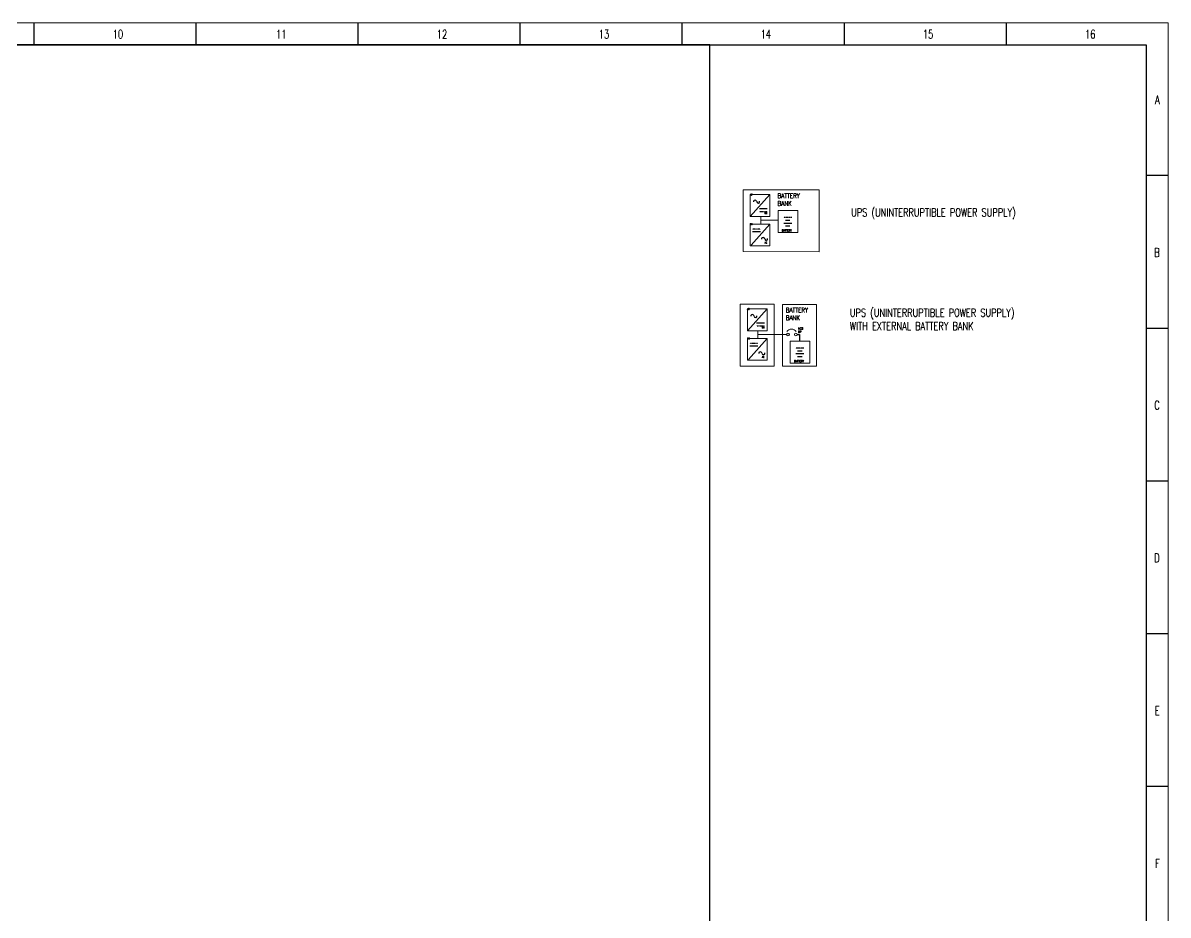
# Model space of a CAD drawing. Header units: millimetres. Extents: x 9457918 to 13593166, y 4220846 to 4815071.
# Drawn here: x 11079017 to 11450264, y 4525796 to 4815071 of the extents above; entities that cross this region are included whole.
import ezdxf

# ---------------------------------------------------------------- set-up
doc = ezdxf.new("R2010")
doc.units = ezdxf.units.MM
doc.linetypes.add('HIDDEN2', pattern=[0.1875, 0.125, -0.0625])
for name, color, linetype in [('BORDER', 7, 'Continuous'), ('FREE-TEXT', 7, 'Continuous'), ('TEG BORDER', 7, 'Continuous')]:
    doc.layers.add(name, color=color, linetype=linetype)
doc.styles.get("Standard").update_dxf_attribs({"font": 'romanc.SHX', "width": 0.75, "bigfont": 'hztxt.shx'})
doc.styles.add('TEG BORDER', font='txt_qlt.shx', dxfattribs={"width": 0.7, "bigfont": 'hztxt.shx'})

# ---------------------------------------------------------------- blocks, each defined once
blk = doc.blocks.new('TEG BORDER A2')
for p, q in [((334.12, 420), (334.12, 415)), ((371.25, 420), (371.25, 415)), ((408.37, 420), (408.37, 415)), ((445.5, 420), (445.5, 415)), ((482.62, 420), (482.62, 415)), ((519.75, 420), (519.75, 415)), ((556.87, 420), (556.87, 415)), ((594, 385), (589, 385)), ((594, 350), (589, 350)), ((594, 315), (589, 315)), ((594, 280), (589, 280)), ((594, 245), (589, 245))]:
    blk.add_line(p, q)
at = {"linetype": 'Continuous'}
blk.add_line((489, 415), (5, 415), dxfattribs=at)
at = {"color": 5, "lineweight": 15}
blk.add_lwpolyline([(0, 420), (594, 420), (594, 0), (0, 0)], close=True, dxfattribs=at)
blk.add_lwpolyline([(5, 415), (589, 415), (589, 5), (5, 5)], close=True)
at = {"layer": 'TEG BORDER'}
blk.add_line((489, 116), (489, 415), dxfattribs=at)
at = {"char_height": 2, "width": 2, "style": 'TEG BORDER'}
for s, insert, attachment_point in [('\\pi2.2204e-016;10', (352.17, 418.41), 1), ('\\pi0.3;11', (389.3, 418.41), 1), ('\\pi2.2204e-016;12', (426.42, 418.41), 1), ('\\pi2.2204e-016;13', (463.55, 418.41), 1), ('\\pi-0.033333;14', (500.67, 418.41), 1), ('\\pi2.2204e-016;15', (537.8, 418.41), 1), ('\\pi0.033333;16', (574.92, 418.41), 1), ('A', (592.09, 403.39), 3), ('B', (592.09, 368.39), 3), ('C', (592.09, 333.39), 3), ('D', (592.09, 298.39), 3), ('E', (592.09, 263.39), 3), ('F', (592.09, 228.39), 3)]:
    blk.add_mtext(s, dxfattribs=dict(at, insert=insert, attachment_point=attachment_point))

msp = doc.modelspace()

# ---------------------------------------------------------------- linework, layer by layer
at = {"linetype": 'ByBlock', "lineweight": 5}
for p, q in [((11318193, 4752343), (11318193, 4751608)), ((11318193, 4751608), (11318193, 4750354)), ((11318193, 4751089), (11323872, 4751089)), ((11318193, 4750354), (11318193, 4749836)), ((11317302, 4715267), (11317302, 4714532)), ((11317302, 4714532), (11317302, 4713279)), ((11317302, 4714013), (11326596, 4714013)), ((11317302, 4713279), (11317302, 4712760))]:
    msp.add_line(p, q, dxfattribs=at)
for points in [[(11312463, 4760957), (11337147, 4760957), (11337147, 4740820), (11312463, 4740903)], [(11314802, 4759421), (11321142, 4759421), (11321142, 4752343), (11314802, 4752343)], [(11323872, 4754195), (11330212, 4754195), (11330212, 4747116), (11323872, 4747116)], [(11314802, 4749836), (11321142, 4749836), (11321142, 4742757), (11314802, 4742757)], [(11311572, 4723881), (11322599, 4723881), (11322599, 4703827), (11311572, 4703827)], [(11313910, 4722345), (11320251, 4722345), (11320251, 4715267), (11313910, 4715267)], [(11325228, 4723799), (11336255, 4723799), (11336255, 4703745), (11325228, 4703745)], [(11313910, 4712760), (11320251, 4712760), (11320251, 4705682), (11313910, 4705682)], [(11327788, 4711836), (11334129, 4711836), (11334129, 4704758), (11327788, 4704758)]]:
    msp.add_lwpolyline(points, close=True, dxfattribs=at)
at = {"lineweight": 15}
for centre in [(11327044, 4714013), (11329584, 4714015)]:
    msp.add_circle(centre, 448, dxfattribs=at)
msp.add_arc((11328201, 4713994), 1801, 34.33761, 145.81293, dxfattribs=at)
at = {"layer": 'BORDER', "color": 0}
for p, q in [((11314802, 4752343), (11321142, 4759421)), ((11317755, 4754861), (11320334, 4754861)), ((11315086, 4742982), (11321142, 4749829)), ((11328242, 4750081), (11325663, 4750081)), ((11327689, 4751006), (11326216, 4751006)), ((11327689, 4749156), (11326216, 4749156)), ((11318165, 4747307), (11315587, 4747307)), ((11313910, 4715267), (11320251, 4722345)), ((11316864, 4717785), (11319443, 4717785)), ((11314195, 4705907), (11320251, 4712753)), ((11317274, 4710231), (11314696, 4710231)), ((11332158, 4707723), (11329580, 4707723)), ((11331605, 4708647), (11330133, 4708647)), ((11331605, 4706798), (11330133, 4706798))]:
    msp.add_line(p, q, dxfattribs=at)
at = {"layer": 'BORDER', "color": 0, "linetype": 'HIDDEN2'}
for p, q in [((11317755, 4753936), (11320334, 4753936)), ((11328242, 4751930), (11325663, 4751930)), ((11328242, 4750081), (11325663, 4750081)), ((11327689, 4751006), (11326216, 4751006)), ((11327689, 4749156), (11326216, 4749156)), ((11318165, 4748231), (11315587, 4748231)), ((11316864, 4716861), (11319443, 4716861)), ((11317274, 4711156), (11314696, 4711156)), ((11332158, 4709572), (11329580, 4709572)), ((11332158, 4707723), (11329580, 4707723)), ((11331605, 4708647), (11330133, 4708647)), ((11331605, 4706798), (11330133, 4706798))]:
    msp.add_line(p, q, dxfattribs=at)
at = {"layer": 'BORDER', "color": 0}
for centre, radius, start, end in [((11316379, 4757035), 542, 359.39777, 179.39777), ((11317388, 4757126), 477, 191.70527, 11.70527), ((11318970, 4744960), 542, 359.39777, 179.39777), ((11319979, 4745051), 477, 191.70527, 11.70527), ((11315488, 4719959), 542, 359.39777, 179.39777), ((11316497, 4720050), 477, 191.70527, 11.70527), ((11318079, 4707885), 542, 359.39777, 179.39777), ((11319088, 4707976), 477, 191.70527, 11.70527)]:
    msp.add_arc(centre, radius, start, end, dxfattribs=at)
at = {"layer": 'FREE-TEXT'}
for p, q in [((11326952, 4751930), (11326216, 4751930)), ((11330032, 4714015), (11330758, 4714015)), ((11330758, 4714015), (11330758, 4711836)), ((11330869, 4709572), (11330133, 4709572))]:
    msp.add_line(p, q, dxfattribs=at)

# ---------------------------------------------------------------- block references
at = {"xscale": 1414.822142748791, "yscale": 1414.822142748791, "zscale": 1414.822142748791}
msp.add_blockref('TEG BORDER A2', (10609859, 4220846), dxfattribs=at)

# ---------------------------------------------------------------- texts
note = msp.add_mtext_dynamic_manual_height_columns(' ', width=3.34, gutter_width=12.5, heights=[1.83, 0], dxfattribs=dict(insert=(11314701, 4759668), char_height=1101.36, attachment_point=1))
for column, words in zip(note.columns.linked_columns, ['{\\H0.47356x;AC} ']):
    column.text = words
at = {"char_height": 1491.8, "width": 11685.06, "attachment_point": 1}
for insert in [(11323672, 4759775), (11326352, 4722699)]:
    msp.add_mtext('BATTERY\\PBANK', dxfattribs=dict(at, insert=insert))
note = msp.add_mtext_dynamic_manual_height_columns(' ', width=3.34, gutter_width=12.5, heights=[1.83, 0], dxfattribs=dict(insert=(11319486, 4753682), char_height=1101.36, attachment_point=1))
for column, words in zip(note.columns.linked_columns, ['{\\H0.47356x;DC} ']):
    column.text = words
at = {"attachment_point": 1}
for s, width, heights, insert, char_height in [('UPS (UNINTERRUPTIBLE POWER SUPPLY) ', 117577.21, [16715], (11347505, 4754912), 2594.79), ('BATTERY', 12.43, [0], (11325088, 4748109), 652), ('UPS (UNINTERRUPTIBLE POWER SUPPLY) \\PWITH EXTERNAL BATTERY BANK{\\H2.1667x; }', 117577.21, [16715], (11347097, 4722412), 2594.79), ('MCB\\PDP', 12.43, [0], (11330338, 4716312), 652), ('BATTERY', 12.43, [0], (11329005, 4705750), 652)]:
    msp.add_mtext_dynamic_manual_height_columns(s, width=width, gutter_width=12.5, heights=heights, dxfattribs=dict(at, insert=insert, char_height=char_height))
note = msp.add_mtext_dynamic_manual_height_columns(' ', width=3.34, gutter_width=12.5, heights=[1.83, 0], dxfattribs=dict(insert=(11314701, 4750083), char_height=1101.36, attachment_point=1))
for column, words in zip(note.columns.linked_columns, ['{\\H0.47356x;DC} ']):
    column.text = words
note = msp.add_mtext_dynamic_manual_height_columns(' ', width=3.34, gutter_width=12.5, heights=[1.83, 0], dxfattribs=dict(insert=(11319486, 4744097), char_height=1101.36, attachment_point=1))
for column, words in zip(note.columns.linked_columns, ['{\\H0.47356x;AC} ']):
    column.text = words
note = msp.add_mtext_dynamic_manual_height_columns(' ', width=3.34, gutter_width=12.5, heights=[1.83, 0], dxfattribs=dict(insert=(11313785, 4722592), char_height=1101.36, attachment_point=1))
for column, words in zip(note.columns.linked_columns, ['{\\H0.47356x;AC} ']):
    column.text = words
note = msp.add_mtext_dynamic_manual_height_columns(' ', width=3.34, gutter_width=12.5, heights=[1.83, 0], dxfattribs=dict(insert=(11318595, 4716606), char_height=1101.36, attachment_point=1))
for column, words in zip(note.columns.linked_columns, ['{\\H0.47356x;DC} ']):
    column.text = words
note = msp.add_mtext_dynamic_manual_height_columns(' ', width=3.34, gutter_width=12.5, heights=[1.83, 0], dxfattribs=dict(insert=(11313810, 4713007), char_height=1101.36, attachment_point=1))
for column, words in zip(note.columns.linked_columns, ['{\\H0.47356x;DC} ']):
    column.text = words
note = msp.add_mtext_dynamic_manual_height_columns(' ', width=3.34, gutter_width=12.5, heights=[1.83, 0], dxfattribs=dict(insert=(11318595, 4707021), char_height=1101.36, attachment_point=1))
for column, words in zip(note.columns.linked_columns, ['{\\H0.47356x;AC} ']):
    column.text = words

doc.saveas('drawing.dxf')
